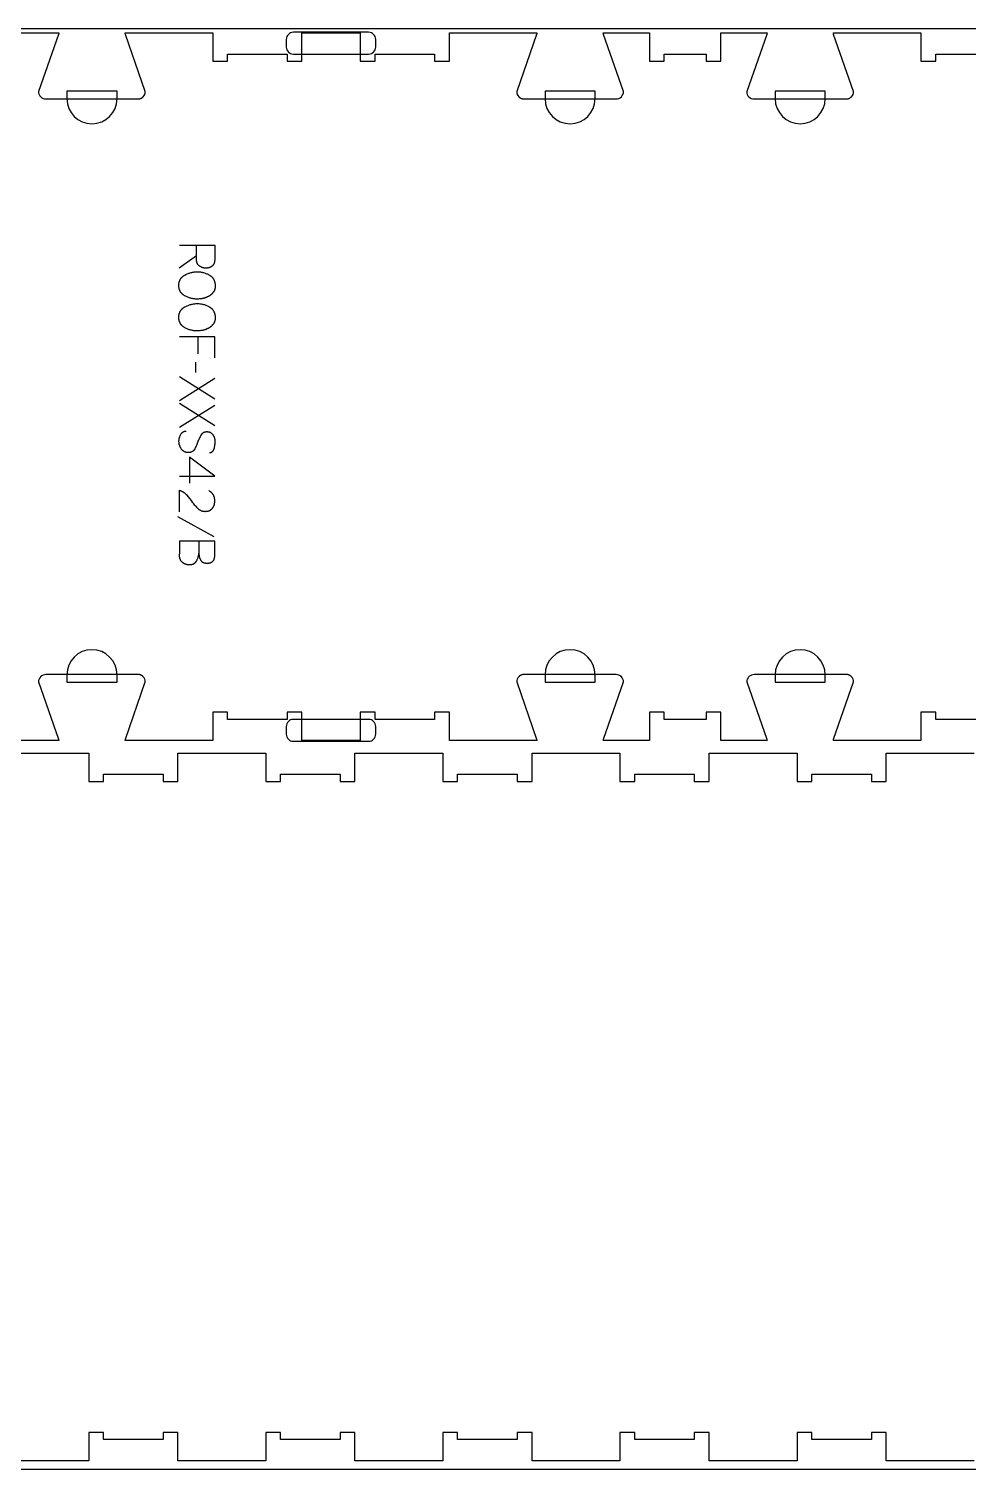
# Model space of a CAD drawing. Extents: x -20252 to -17068, y -84343 to -75479.
# Drawn here: x -18660 to -17864, y -77403 to -76183 of the extents above; entities that cross this region are included whole.
import ezdxf

# ---------------------------------------------------------------- set-up
doc = ezdxf.new("R2010")
doc.units = 0
for name, color, linetype in [('0_SHEET_SPRUCEPLY_2440X122', 1, 'CONTINUOUS'), ('1_ANYTOOL_1MMDEEP_LABELS_S', 2, 'CONTINUOUS'), ('4_ANYTOOL_CUTTHROUGH_OUTSI', 5, 'CONTINUOUS'), ('5_ANYTOOL_HALF_MILL_9MM_IN', 3, 'CONTINUOUS')]:
    doc.layers.add(name, color=color, linetype=linetype)

msp = doc.modelspace()

# ---------------------------------------------------------------- linework, layer by layer
at = {"layer": '0_SHEET_SPRUCEPLY_2440X122'}
msp.add_lwpolyline([(-19879.9, -76183), (-19879.9, -77403), (-17439.9, -77403), (-17439.9, -76183)], close=True, dxfattribs=at)
at = {"layer": '1_ANYTOOL_1MMDEEP_LABELS_S'}
for points in [[(-18532.3, -76366.3), (-18502.3, -76366.3), (-18502.3, -76377.7), (-18502.3, -76378.2), (-18502.4, -76378.6), (-18502.4, -76378.9), (-18502.4, -76379.1), (-18502.4, -76379.3), (-18502.5, -76379.5), (-18502.5, -76379.8), (-18502.5, -76380), (-18502.6, -76380.2), (-18502.6, -76380.4), (-18502.7, -76380.6), (-18502.7, -76380.8), (-18502.8, -76381), (-18502.8, -76381.2), (-18502.9, -76381.3), (-18503, -76381.5), (-18503, -76381.7), (-18503.1, -76381.9), (-18503.2, -76382), (-18503.3, -76382.2), (-18503.3, -76382.4), (-18503.4, -76382.5), (-18503.5, -76382.7), (-18503.6, -76382.8), (-18503.7, -76383), (-18503.8, -76383.1), (-18503.9, -76383.3), (-18504.1, -76383.4), (-18504.2, -76383.5), (-18504.3, -76383.6), (-18504.4, -76383.8), (-18504.6, -76383.9), (-18504.7, -76384), (-18504.8, -76384.1), (-18505, -76384.2), (-18505.1, -76384.3), (-18505.2, -76384.4), (-18505.4, -76384.5), (-18505.6, -76384.6), (-18505.7, -76384.7), (-18505.9, -76384.8), (-18506, -76384.9), (-18506.2, -76384.9), (-18506.4, -76385), (-18506.6, -76385.1), (-18506.7, -76385.1), (-18506.9, -76385.2), (-18507.1, -76385.3), (-18507.3, -76385.3), (-18507.5, -76385.4), (-18507.7, -76385.4), (-18507.9, -76385.4), (-18508.1, -76385.5), (-18508.3, -76385.5), (-18508.6, -76385.5), (-18508.8, -76385.6), (-18509, -76385.6), (-18509.2, -76385.6), (-18509.7, -76385.6), (-18510.2, -76385.6), (-18510.4, -76385.6), (-18510.5, -76385.6), (-18510.7, -76385.6), (-18510.9, -76385.6), (-18511.1, -76385.6), (-18511.2, -76385.6), (-18511.4, -76385.6), (-18511.6, -76385.5), (-18511.7, -76385.5), (-18511.9, -76385.5), (-18512.1, -76385.4), (-18512.2, -76385.4), (-18512.4, -76385.3), (-18512.6, -76385.3), (-18512.7, -76385.3), (-18512.9, -76385.2), (-18513.1, -76385.1), (-18513.2, -76385.1), (-18513.4, -76385), (-18513.5, -76384.9), (-18513.7, -76384.9), (-18513.8, -76384.8), (-18514, -76384.7), (-18514.2, -76384.6), (-18514.3, -76384.6), (-18514.5, -76384.5), (-18514.6, -76384.4), (-18514.8, -76384.3), (-18514.9, -76384.2), (-18515.1, -76384.1), (-18515.2, -76384), (-18515.4, -76383.9), (-18515.5, -76383.8), (-18515.7, -76383.6), (-18515.8, -76383.5), (-18515.9, -76383.4), (-18516, -76383.3), (-18516.2, -76383.2), (-18516.3, -76383), (-18516.4, -76382.9), (-18516.5, -76382.8), (-18516.6, -76382.6), (-18516.7, -76382.5), (-18516.8, -76382.4), (-18516.9, -76382.2), (-18517, -76382.1), (-18517.1, -76381.9), (-18517.2, -76381.8), (-18517.2, -76381.6), (-18517.3, -76381.5), (-18517.4, -76381.3), (-18517.4, -76381.2), (-18517.5, -76381), (-18517.5, -76380.8), (-18517.6, -76380.7), (-18517.6, -76380.5), (-18517.7, -76380.3), (-18517.7, -76380.2), (-18517.7, -76380), (-18517.8, -76379.8), (-18517.8, -76379.6), (-18517.8, -76379.5), (-18517.8, -76379.3), (-18517.9, -76377.3), (-18517.9, -76375.3), (-18517.9, -76366.4)], [(-18517.9, -76375.3), (-18532.4, -76385.8)], [(-18502.3, -76461.6), (-18502.3, -76443.9), (-18532.3, -76443.9)], [(-18516.3, -76458.4), (-18516.3, -76443.9)], [(-18518.5, -76474.2), (-18518.5, -76465.4)], [(-18502.3, -76496.6), (-18532.3, -76477.7)], [(-18532.3, -76497.8), (-18502.3, -76478.9)], [(-18502.3, -76519.3), (-18532.3, -76500.4)], [(-18532.3, -76520.5), (-18502.3, -76501.6)], [(-18506.9, -76541.9), (-18506.7, -76541.9), (-18506.6, -76541.9), (-18506.6, -76541.9), (-18506.5, -76541.9), (-18506.4, -76541.9), (-18506.3, -76541.9), (-18506.2, -76541.8), (-18506.1, -76541.8), (-18506, -76541.8), (-18505.9, -76541.8), (-18505.9, -76541.8), (-18505.8, -76541.8), (-18505.7, -76541.7), (-18505.6, -76541.7), (-18505.5, -76541.7), (-18505.5, -76541.7), (-18505.4, -76541.6), (-18505.3, -76541.6), (-18505.2, -76541.6), (-18505.2, -76541.5), (-18505.1, -76541.5), (-18505, -76541.5), (-18504.9, -76541.4), (-18504.9, -76541.4), (-18504.8, -76541.4), (-18504.7, -76541.3), (-18504.7, -76541.3), (-18504.6, -76541.2), (-18504.5, -76541.2), (-18504.5, -76541.1), (-18504.4, -76541.1), (-18504.3, -76541), (-18504.3, -76541), (-18504.2, -76540.9), (-18504.2, -76540.9), (-18504.1, -76540.8), (-18504, -76540.7), (-18504, -76540.7), (-18503.9, -76540.6), (-18503.9, -76540.6), (-18503.8, -76540.5), (-18503.8, -76540.4), (-18503.7, -76540.3), (-18503.7, -76540.3), (-18503.6, -76540.2), (-18503.6, -76540.1), (-18503.5, -76540.1), (-18503.5, -76540), (-18503.4, -76539.9), (-18503.4, -76539.8), (-18503.4, -76539.7), (-18503.3, -76539.6), (-18503.2, -76539.4), (-18503.1, -76539.2), (-18503.1, -76539), (-18503, -76538.8), (-18502.9, -76538.6), (-18502.7, -76537.8), (-18502.5, -76537), (-18502.4, -76536.2), (-18502.2, -76535.5), (-18502.2, -76535.1), (-18502.1, -76534.7), (-18502.1, -76534.3), (-18502.1, -76534), (-18502, -76533.6), (-18502, -76533.2), (-18502, -76532.9), (-18502, -76532.5), (-18502, -76532.3), (-18502, -76532.1), (-18502, -76531.9), (-18502, -76531.7), (-18502, -76531.6), (-18502.1, -76531.4), (-18502.1, -76531.2), (-18502.1, -76531), (-18502.1, -76530.8), (-18502.2, -76530.6), (-18502.2, -76530.4), (-18502.2, -76530.3), (-18502.3, -76530.1), (-18502.3, -76529.9), (-18502.4, -76529.7), (-18502.4, -76529.5), (-18502.5, -76529.4), (-18502.6, -76529.2), (-18502.6, -76529), (-18502.7, -76528.9), (-18502.8, -76528.7), (-18502.9, -76528.5), (-18502.9, -76528.3), (-18503, -76528.2), (-18503.1, -76528), (-18503.2, -76527.9), (-18503.3, -76527.7), (-18503.4, -76527.5), (-18503.5, -76527.4), (-18503.6, -76527.2), (-18503.7, -76527.1), (-18503.8, -76526.9), (-18503.9, -76526.7), (-18504, -76526.6), (-18504.2, -76526.5), (-18504.3, -76526.3), (-18504.4, -76526.2), (-18504.6, -76526.1), (-18504.7, -76525.9), (-18504.8, -76525.8), (-18505, -76525.7), (-18505.1, -76525.6), (-18505.3, -76525.5), (-18505.4, -76525.4), (-18505.6, -76525.3), (-18505.7, -76525.2), (-18505.9, -76525.1), (-18506, -76525), (-18506.2, -76525), (-18506.4, -76524.9), (-18506.5, -76524.8), (-18506.7, -76524.8), (-18506.9, -76524.7), (-18507.1, -76524.7), (-18507.2, -76524.6), (-18507.4, -76524.6), (-18507.6, -76524.5), (-18507.8, -76524.5), (-18508, -76524.5), (-18508.2, -76524.5), (-18508.4, -76524.4), (-18508.6, -76524.4), (-18508.8, -76524.4), (-18509, -76524.4), (-18509.2, -76524.4), (-18509.4, -76524.4), (-18509.7, -76524.4), (-18509.9, -76524.5), (-18510.1, -76524.5), (-18510.3, -76524.5), (-18510.5, -76524.5), (-18510.6, -76524.6), (-18510.8, -76524.6), (-18511, -76524.7), (-18511.2, -76524.7), (-18511.4, -76524.8), (-18511.4, -76524.8), (-18511.5, -76524.9), (-18511.6, -76524.9), (-18511.7, -76525), (-18511.8, -76525), (-18511.9, -76525), (-18511.9, -76525.1), (-18512, -76525.1), (-18512.1, -76525.2), (-18512.2, -76525.2), (-18512.3, -76525.3), (-18512.3, -76525.3), (-18512.4, -76525.4), (-18512.5, -76525.4), (-18512.6, -76525.5), (-18512.6, -76525.5), (-18512.7, -76525.6), (-18512.8, -76525.6), (-18512.8, -76525.7), (-18512.9, -76525.7), (-18513, -76525.8), (-18513, -76525.9), (-18513.1, -76525.9), (-18513.2, -76526), (-18513.3, -76526.1), (-18513.4, -76526.3), (-18513.5, -76526.4), (-18513.7, -76526.6), (-18513.8, -76526.7), (-18513.9, -76526.9), (-18514, -76527.1), (-18514.1, -76527.2), (-18514.5, -76528), (-18514.8, -76528.7), (-18515.2, -76529.4), (-18515.6, -76530.2), (-18515.9, -76531), (-18516.3, -76531.8), (-18516.6, -76532.6), (-18516.9, -76533.4), (-18517.2, -76534.2), (-18517.5, -76535), (-18517.9, -76535.8), (-18518.2, -76536.6), (-18518.6, -76537.3), (-18519, -76538.1), (-18519.4, -76538.8), (-18519.8, -76539.5), (-18519.9, -76539.6), (-18520, -76539.8), (-18520.2, -76539.9), (-18520.2, -76540), (-18520.3, -76540.1), (-18520.3, -76540.2), (-18520.4, -76540.2), (-18520.5, -76540.3), (-18520.5, -76540.4), (-18520.6, -76540.4), (-18520.7, -76540.5), (-18520.7, -76540.6), (-18520.8, -76540.6), (-18520.9, -76540.7), (-18520.9, -76540.7), (-18521, -76540.8), (-18521.1, -76540.9), (-18521.2, -76540.9), (-18521.2, -76541), (-18521.3, -76541), (-18521.4, -76541.1), (-18521.5, -76541.1), (-18521.5, -76541.2), (-18521.6, -76541.2), (-18521.7, -76541.2), (-18521.8, -76541.3), (-18521.9, -76541.3), (-18522, -76541.4), (-18522, -76541.4), (-18522.1, -76541.4), (-18522.2, -76541.5), (-18522.3, -76541.5), (-18522.4, -76541.5), (-18522.5, -76541.6), (-18522.6, -76541.6), (-18522.7, -76541.6), (-18522.8, -76541.7), (-18522.9, -76541.7), (-18523.1, -76541.8), (-18523.3, -76541.8), (-18523.5, -76541.8), (-18523.7, -76541.8), (-18523.9, -76541.9), (-18524.1, -76541.9), (-18524.4, -76541.9), (-18524.6, -76541.9), (-18524.8, -76541.9), (-18525, -76541.9), (-18525.3, -76541.9), (-18525.5, -76541.8), (-18525.7, -76541.8), (-18525.9, -76541.8), (-18526.2, -76541.7), (-18526.4, -76541.7), (-18526.6, -76541.7), (-18526.8, -76541.6), (-18527, -76541.5), (-18527.2, -76541.5), (-18527.4, -76541.4), (-18527.6, -76541.3), (-18527.8, -76541.3), (-18528, -76541.2), (-18528.2, -76541.1), (-18528.3, -76541), (-18528.5, -76540.9), (-18528.7, -76540.8), (-18528.9, -76540.7), (-18529, -76540.6), (-18529.2, -76540.5), (-18529.3, -76540.4), (-18529.5, -76540.2), (-18529.6, -76540.1), (-18529.8, -76540), (-18529.9, -76539.8), (-18530.1, -76539.7), (-18530.2, -76539.5), (-18530.3, -76539.4), (-18530.5, -76539.2), (-18530.6, -76539), (-18530.7, -76538.9), (-18530.8, -76538.7), (-18531, -76538.3), (-18531.2, -76538), (-18531.4, -76537.6), (-18531.6, -76537.2), (-18531.8, -76536.8), (-18531.9, -76536.5), (-18532, -76536.3), (-18532.1, -76536.1), (-18532.1, -76535.9), (-18532.2, -76535.7), (-18532.2, -76535.5), (-18532.3, -76535.3), (-18532.4, -76535.1), (-18532.4, -76534.9), (-18532.4, -76534.7), (-18532.5, -76534.5), (-18532.5, -76534.3), (-18532.5, -76534.1), (-18532.6, -76533.9), (-18532.6, -76533.7), (-18532.6, -76533.3), (-18532.7, -76532.9), (-18532.7, -76532.5), (-18532.7, -76532.1), (-18532.7, -76531.7), (-18532.6, -76531.3), (-18532.6, -76530.9), (-18532.5, -76530.5), (-18532.5, -76530.1), (-18532.4, -76529.7), (-18532.3, -76529.3), (-18532.2, -76528.9), (-18532.1, -76528.6), (-18532, -76528.2), (-18531.8, -76527.8), (-18531.7, -76527.5), (-18531.5, -76527.1), (-18531.3, -76526.8), (-18531.1, -76526.4), (-18531, -76526.3), (-18530.9, -76526.1), (-18530.8, -76525.9), (-18530.7, -76525.8), (-18530.6, -76525.6), (-18530.5, -76525.5), (-18530.4, -76525.4), (-18530.2, -76525.2), (-18530.1, -76525.1), (-18530, -76525), (-18529.9, -76524.9), (-18529.7, -76524.8), (-18529.7, -76524.7), (-18529.6, -76524.7), (-18529.5, -76524.6), (-18529.5, -76524.6), (-18529.4, -76524.5), (-18529.3, -76524.5), (-18529.2, -76524.4), (-18529.2, -76524.4), (-18529.1, -76524.3), (-18529, -76524.3), (-18529, -76524.2), (-18528.9, -76524.2), (-18528.8, -76524.2), (-18528.7, -76524.1), (-18528.6, -76524.1), (-18528.6, -76524.1), (-18528.5, -76524), (-18528.4, -76524), (-18528.3, -76524), (-18528.2, -76524), (-18528.1, -76523.9), (-18527.9, -76523.9), (-18527.7, -76523.8), (-18527.6, -76523.8), (-18527.4, -76523.8), (-18527.2, -76523.7), (-18527, -76523.7), (-18526.8, -76523.7), (-18526.7, -76523.7), (-18526.5, -76523.7)], [(-18532.3, -76561.9), (-18502.3, -76562), (-18523.7, -76545.9)], [(-18523.7, -76545.9), (-18523.7, -76567.7)], [(-18532.3, -76592.1), (-18532.3, -76573.8), (-18531.8, -76574), (-18531.6, -76574.1), (-18531.3, -76574.1), (-18531.1, -76574.2), (-18530.9, -76574.3), (-18530.7, -76574.4), (-18530.5, -76574.5), (-18530.3, -76574.6), (-18530.1, -76574.7), (-18529.9, -76574.8), (-18529.7, -76574.9), (-18529.5, -76575), (-18529.3, -76575.2), (-18529.1, -76575.3), (-18528.9, -76575.4), (-18528.7, -76575.5), (-18528.5, -76575.7), (-18528.3, -76575.8), (-18528.1, -76575.9), (-18527.9, -76576.1), (-18527.8, -76576.2), (-18527.6, -76576.4), (-18527.4, -76576.5), (-18527.2, -76576.7), (-18527.1, -76576.8), (-18526.9, -76577), (-18526.7, -76577.2), (-18526.6, -76577.3), (-18526.4, -76577.5), (-18526.1, -76577.9), (-18524.9, -76579.4), (-18523.7, -76580.8), (-18522.5, -76582.4), (-18521.4, -76583.9), (-18520.8, -76584.6), (-18520.3, -76585.4), (-18519.7, -76586.1), (-18519.1, -76586.8), (-18518.5, -76587.4), (-18517.9, -76588.1), (-18517.3, -76588.7), (-18516.7, -76589.3), (-18516.5, -76589.4), (-18516.4, -76589.6), (-18516.2, -76589.7), (-18516.1, -76589.9), (-18515.9, -76590), (-18515.7, -76590.1), (-18515.6, -76590.2), (-18515.4, -76590.3), (-18515.2, -76590.4), (-18515, -76590.5), (-18514.8, -76590.6), (-18514.7, -76590.7), (-18514.5, -76590.8), (-18514.3, -76590.9), (-18514.1, -76591), (-18513.9, -76591.1), (-18513.7, -76591.1), (-18513.5, -76591.2), (-18513.3, -76591.3), (-18513.1, -76591.3), (-18512.9, -76591.4), (-18512.7, -76591.4), (-18512.5, -76591.5), (-18512.3, -76591.5), (-18512.1, -76591.5), (-18511.9, -76591.6), (-18511.7, -76591.6), (-18511.5, -76591.6), (-18511.2, -76591.6), (-18511, -76591.6), (-18510.8, -76591.7), (-18510.6, -76591.7), (-18510.3, -76591.7), (-18510.1, -76591.6), (-18509.8, -76591.6), (-18509.6, -76591.6), (-18509.4, -76591.6), (-18509.1, -76591.6), (-18508.9, -76591.5), (-18508.7, -76591.5), (-18508.5, -76591.5), (-18508.2, -76591.4), (-18508, -76591.4), (-18507.8, -76591.3), (-18507.6, -76591.2), (-18507.4, -76591.2), (-18507.2, -76591.1), (-18507, -76591), (-18506.8, -76590.9), (-18506.6, -76590.9), (-18506.5, -76590.8), (-18506.3, -76590.7), (-18506.1, -76590.6), (-18505.9, -76590.5), (-18505.8, -76590.3), (-18505.6, -76590.2), (-18505.4, -76590.1), (-18505.3, -76590), (-18505.1, -76589.9), (-18505, -76589.7), (-18504.8, -76589.6), (-18504.7, -76589.4), (-18504.6, -76589.3), (-18504.4, -76589.1), (-18504.3, -76589), (-18504.2, -76588.8), (-18504.1, -76588.6), (-18503.9, -76588.5), (-18503.8, -76588.3), (-18503.7, -76588.1), (-18503.6, -76588), (-18503.5, -76587.8), (-18503.4, -76587.6), (-18503.3, -76587.4), (-18503.2, -76587.2), (-18503.2, -76587), (-18503.1, -76586.9), (-18503, -76586.7), (-18502.9, -76586.5), (-18502.9, -76586.3), (-18502.8, -76586.1), (-18502.7, -76585.9), (-18502.7, -76585.7), (-18502.6, -76585.4), (-18502.6, -76585.2), (-18502.5, -76585), (-18502.5, -76584.8), (-18502.5, -76584.6), (-18502.4, -76584.4), (-18502.4, -76584.1), (-18502.4, -76583.9), (-18502.4, -76583.7), (-18502.4, -76583.5), (-18502.3, -76583.2), (-18502.3, -76582.7), (-18502.3, -76582.4), (-18502.4, -76582), (-18502.4, -76581.7), (-18502.4, -76581.3), (-18502.5, -76581), (-18502.5, -76580.6), (-18502.6, -76580.3), (-18502.7, -76580), (-18502.7, -76579.7), (-18502.8, -76579.5), (-18502.8, -76579.4), (-18502.9, -76579.2), (-18502.9, -76579.1), (-18503, -76578.9), (-18503.1, -76578.8), (-18503.1, -76578.6), (-18503.2, -76578.5), (-18503.2, -76578.3), (-18503.3, -76578.2), (-18503.4, -76578.1), (-18503.5, -76577.9), (-18503.5, -76577.8), (-18503.6, -76577.7), (-18503.7, -76577.5), (-18503.8, -76577.4), (-18503.9, -76577.3), (-18504, -76577.1), (-18504, -76577), (-18504.1, -76576.9), (-18504.2, -76576.8), (-18504.3, -76576.7), (-18504.4, -76576.5), (-18504.5, -76576.4), (-18504.6, -76576.3), (-18504.7, -76576.2), (-18504.9, -76576.1), (-18505, -76576), (-18505.1, -76575.9), (-18505.2, -76575.8), (-18505.3, -76575.6), (-18505.4, -76575.5), (-18505.7, -76575.3), (-18506, -76575.1), (-18506.2, -76575), (-18506.5, -76574.8), (-18506.8, -76574.6), (-18507.1, -76574.4), (-18507.4, -76574.3)], [(-18502.8, -76613.3), (-18533.6, -76596.2)], [(-18502.3, -76616.8), (-18532.3, -76616.8), (-18532.3, -76626.5), (-18532.4, -76629), (-18532.4, -76629.2), (-18532.4, -76629.4), (-18532.4, -76629.7), (-18532.4, -76629.9), (-18532.4, -76630.1), (-18532.4, -76630.3), (-18532.3, -76630.5), (-18532.3, -76630.7), (-18532.3, -76630.9), (-18532.2, -76631.1), (-18532.2, -76631.3), (-18532.1, -76631.5), (-18532.1, -76631.7), (-18532, -76631.9), (-18531.9, -76632.1), (-18531.8, -76632.3), (-18531.8, -76632.4), (-18531.7, -76632.6), (-18531.6, -76632.8), (-18531.5, -76633), (-18531.4, -76633.1), (-18531.3, -76633.3), (-18531.1, -76633.5), (-18531, -76633.6), (-18530.9, -76633.8), (-18530.7, -76633.9), (-18530.6, -76634.1), (-18530.5, -76634.2), (-18530.3, -76634.3), (-18530.2, -76634.5), (-18530, -76634.6), (-18529.8, -76634.7), (-18529.7, -76634.9), (-18529.5, -76635), (-18529.3, -76635.1), (-18529.1, -76635.2), (-18529, -76635.3), (-18528.8, -76635.5), (-18528.6, -76635.6), (-18528.4, -76635.7), (-18528.3, -76635.8), (-18528.1, -76635.8), (-18527.9, -76635.9), (-18527.7, -76636), (-18527.5, -76636.1), (-18527.3, -76636.2), (-18527.2, -76636.2), (-18527, -76636.3), (-18526.8, -76636.4), (-18526.6, -76636.4), (-18526.4, -76636.5), (-18526.2, -76636.5), (-18526, -76636.6), (-18525.8, -76636.6), (-18525.6, -76636.7), (-18525.4, -76636.7), (-18525.2, -76636.7), (-18525, -76636.8), (-18524.8, -76636.8), (-18524.6, -76636.8), (-18524.4, -76636.8), (-18524.2, -76636.8), (-18524, -76636.8), (-18523.8, -76636.8), (-18523.6, -76636.8), (-18523.3, -76636.8), (-18523.1, -76636.8), (-18522.8, -76636.8), (-18522.6, -76636.8), (-18522.4, -76636.7), (-18522.1, -76636.7), (-18521.9, -76636.6), (-18521.7, -76636.6), (-18521.5, -76636.5), (-18521.3, -76636.5), (-18521.1, -76636.4), (-18520.9, -76636.3), (-18520.7, -76636.3), (-18520.5, -76636.2), (-18520.3, -76636.1), (-18520.2, -76636.1), (-18520.1, -76636), (-18520, -76636), (-18520, -76635.9), (-18519.9, -76635.9), (-18519.8, -76635.8), (-18519.7, -76635.7), (-18519.6, -76635.7), (-18519.5, -76635.6), (-18519.5, -76635.6), (-18519.4, -76635.5), (-18519.3, -76635.4), (-18519.2, -76635.4), (-18519.1, -76635.3), (-18519.1, -76635.3), (-18519, -76635.2), (-18518.9, -76635.1), (-18518.8, -76635), (-18518.8, -76635), (-18518.7, -76634.9), (-18518.6, -76634.8), (-18518.6, -76634.8), (-18518.4, -76634.6), (-18518.3, -76634.4), (-18518.2, -76634.3), (-18518.1, -76634.1), (-18518, -76633.9), (-18517.7, -76633.5), (-18517.5, -76633.2), (-18517.3, -76632.8), (-18517.2, -76632.4), (-18517, -76632), (-18516.8, -76631.6), (-18516.7, -76631.2), (-18516.5, -76630.8), (-18516.4, -76630.4), (-18516.3, -76630), (-18516.2, -76629.5), (-18516.1, -76629.1), (-18516, -76628.7), (-18516, -76628.2), (-18515.9, -76627.8), (-18515.9, -76627.3)], [(-18516, -76616.8), (-18515.9, -76627.3), (-18515.8, -76627.7), (-18515.8, -76628.1), (-18515.8, -76628.5), (-18515.7, -76628.9), (-18515.6, -76629.3), (-18515.6, -76629.6), (-18515.5, -76630), (-18515.4, -76630.4), (-18515.3, -76630.7), (-18515.2, -76631.1), (-18515, -76631.4), (-18514.9, -76631.7), (-18514.8, -76632.1), (-18514.6, -76632.4), (-18514.5, -76632.7), (-18514.3, -76633), (-18514.3, -76633.1), (-18514.2, -76633.2), (-18514.2, -76633.3), (-18514.1, -76633.3), (-18514.1, -76633.4), (-18514, -76633.5), (-18514, -76633.6), (-18513.9, -76633.6), (-18513.9, -76633.7), (-18513.8, -76633.8), (-18513.8, -76633.8), (-18513.7, -76633.9), (-18513.7, -76633.9), (-18513.6, -76634), (-18513.5, -76634.1), (-18513.5, -76634.1), (-18513.4, -76634.2), (-18513.3, -76634.2), (-18513.3, -76634.3), (-18513.2, -76634.4), (-18513.1, -76634.4), (-18513.1, -76634.5), (-18513, -76634.5), (-18512.9, -76634.6), (-18512.8, -76634.6), (-18512.8, -76634.7), (-18512.7, -76634.7), (-18512.6, -76634.7), (-18512.5, -76634.8), (-18512.4, -76634.8), (-18512.3, -76634.9), (-18512.3, -76634.9), (-18512.2, -76635), (-18512.1, -76635), (-18511.9, -76635.1), (-18511.7, -76635.1), (-18511.5, -76635.2), (-18511.3, -76635.2), (-18511.1, -76635.3), (-18510.9, -76635.3), (-18510.7, -76635.4), (-18510.5, -76635.4), (-18510.3, -76635.5), (-18510, -76635.5), (-18509.8, -76635.5), (-18509.6, -76635.5), (-18509.3, -76635.5), (-18509.1, -76635.5), (-18508.8, -76635.5), (-18508.4, -76635.5), (-18508.2, -76635.5), (-18508, -76635.5), (-18507.8, -76635.5), (-18507.7, -76635.5), (-18507.5, -76635.5), (-18507.3, -76635.4), (-18507.1, -76635.4), (-18506.9, -76635.4), (-18506.8, -76635.3), (-18506.6, -76635.3), (-18506.4, -76635.3), (-18506.3, -76635.2), (-18506.1, -76635.2), (-18506, -76635.1), (-18505.8, -76635.1), (-18505.7, -76635), (-18505.5, -76635), (-18505.4, -76634.9), (-18505.3, -76634.8), (-18505.1, -76634.8), (-18505, -76634.7), (-18504.9, -76634.6), (-18504.7, -76634.5), (-18504.6, -76634.4), (-18504.5, -76634.4), (-18504.4, -76634.3), (-18504.3, -76634.2), (-18504.2, -76634.1), (-18504.1, -76634), (-18504, -76633.9), (-18503.9, -76633.8), (-18503.8, -76633.7), (-18503.7, -76633.5), (-18503.6, -76633.4), (-18503.5, -76633.3), (-18503.4, -76633.2), (-18503.3, -76633.1), (-18503.2, -76632.9), (-18503.2, -76632.8), (-18503.1, -76632.7), (-18503, -76632.5), (-18503, -76632.4), (-18502.9, -76632.2), (-18502.8, -76632.1), (-18502.8, -76631.9), (-18502.7, -76631.8), (-18502.7, -76631.6), (-18502.6, -76631.5), (-18502.6, -76631.3), (-18502.6, -76631.1), (-18502.5, -76631), (-18502.5, -76630.8), (-18502.5, -76630.6), (-18502.4, -76630.4), (-18502.4, -76630.2), (-18502.4, -76630.1), (-18502.4, -76629.9), (-18502.4, -76629.7), (-18502.3, -76629.3), (-18502.3, -76628.9), (-18502.3, -76616.8)]]:
    msp.add_lwpolyline(points, dxfattribs=at)
for points in [[(-18502, -76400.8), (-18502, -76401.1), (-18502, -76401.5), (-18502, -76401.9), (-18502.1, -76402.2), (-18502.1, -76402.4), (-18502.1, -76402.6), (-18502.2, -76402.7), (-18502.2, -76402.9), (-18502.2, -76403.1), (-18502.3, -76403.2), (-18502.3, -76403.4), (-18502.4, -76403.5), (-18502.4, -76403.7), (-18502.5, -76403.9), (-18502.5, -76404), (-18502.6, -76404.2), (-18502.6, -76404.3), (-18502.7, -76404.5), (-18502.8, -76404.6), (-18502.8, -76404.8), (-18502.9, -76404.9), (-18503, -76405.1), (-18503, -76405.2), (-18503.1, -76405.3), (-18503.2, -76405.5), (-18503.3, -76405.6), (-18503.4, -76405.7), (-18503.5, -76405.9), (-18503.7, -76406.1), (-18503.9, -76406.4), (-18504.1, -76406.6), (-18504.3, -76406.9), (-18504.5, -76407.1), (-18504.7, -76407.3), (-18504.9, -76407.6), (-18505.1, -76407.8), (-18505.4, -76408), (-18505.6, -76408.2), (-18505.9, -76408.4), (-18506.1, -76408.6), (-18506.4, -76408.8), (-18506.7, -76409), (-18506.9, -76409.1), (-18507.2, -76409.3), (-18507.5, -76409.5), (-18507.8, -76409.6), (-18508.1, -76409.8), (-18508.4, -76409.9), (-18508.7, -76410.1), (-18509, -76410.2), (-18509.3, -76410.4), (-18509.6, -76410.5), (-18509.9, -76410.6), (-18510.2, -76410.7), (-18510.6, -76410.8), (-18510.9, -76410.9), (-18511.2, -76411), (-18511.6, -76411.1), (-18511.9, -76411.2), (-18512.2, -76411.3), (-18512.9, -76411.4), (-18513.6, -76411.6), (-18514.3, -76411.7), (-18514.9, -76411.8), (-18515.6, -76411.8), (-18516.2, -76411.9), (-18516.9, -76411.9), (-18517.5, -76411.9), (-18518.1, -76411.9), (-18518.8, -76411.9), (-18519.4, -76411.8), (-18520.1, -76411.7), (-18520.7, -76411.6), (-18521.3, -76411.5), (-18522, -76411.4), (-18522.6, -76411.2), (-18523.2, -76411), (-18523.9, -76410.8), (-18524.5, -76410.6), (-18525.2, -76410.4), (-18525.8, -76410.1), (-18526.4, -76409.8), (-18527.1, -76409.5), (-18527.7, -76409.1), (-18528, -76409), (-18528.3, -76408.8), (-18528.6, -76408.6), (-18528.9, -76408.4), (-18529.2, -76408.2), (-18529.4, -76408), (-18529.7, -76407.8), (-18529.9, -76407.6), (-18530.1, -76407.5), (-18530.2, -76407.3), (-18530.3, -76407.2), (-18530.4, -76407.1), (-18530.5, -76407), (-18530.6, -76406.9), (-18530.7, -76406.7), (-18530.8, -76406.6), (-18530.9, -76406.5), (-18531, -76406.4), (-18531.1, -76406.2), (-18531.2, -76406.1), (-18531.3, -76406), (-18531.4, -76405.9), (-18531.5, -76405.7), (-18531.5, -76405.6), (-18531.6, -76405.4), (-18531.7, -76405.3), (-18531.8, -76405.2), (-18531.8, -76405), (-18531.9, -76404.9), (-18532, -76404.7), (-18532, -76404.6), (-18532.1, -76404.4), (-18532.1, -76404.3), (-18532.2, -76404.1), (-18532.3, -76404), (-18532.3, -76403.8), (-18532.4, -76403.5), (-18532.5, -76403.2), (-18532.6, -76402.9), (-18532.6, -76402.5), (-18532.7, -76402.2), (-18532.7, -76401.9), (-18532.8, -76401.5), (-18532.8, -76401.2), (-18532.8, -76400.8), (-18532.8, -76400.4), (-18532.8, -76400), (-18532.8, -76399.7), (-18532.8, -76399.3), (-18532.7, -76398.9), (-18532.7, -76398.6), (-18532.6, -76398.2), (-18532.6, -76397.9), (-18532.5, -76397.6), (-18532.4, -76397.2), (-18532.3, -76396.9), (-18532.2, -76396.7), (-18532.2, -76396.6), (-18532.1, -76396.4), (-18532.1, -76396.3), (-18532, -76396.1), (-18532, -76396), (-18531.9, -76395.8), (-18531.8, -76395.7), (-18531.7, -76395.5), (-18531.7, -76395.4), (-18531.6, -76395.2), (-18531.5, -76395.1), (-18531.4, -76395), (-18531.3, -76394.8), (-18531.3, -76394.7), (-18531.2, -76394.6), (-18531.1, -76394.4), (-18531, -76394.3), (-18530.9, -76394.2), (-18530.8, -76394), (-18530.7, -76393.9), (-18530.6, -76393.8), (-18530.5, -76393.7), (-18530.4, -76393.6), (-18530.2, -76393.4), (-18530.1, -76393.3), (-18530, -76393.2), (-18529.9, -76393.1), (-18529.8, -76393), (-18529.6, -76392.9), (-18529.4, -76392.6), (-18529.1, -76392.4), (-18528.8, -76392.2), (-18528.5, -76392), (-18528.3, -76391.9), (-18527.9, -76391.7), (-18527.6, -76391.5), (-18527, -76391.2), (-18526.3, -76390.8), (-18525.7, -76390.6), (-18525, -76390.3), (-18524.4, -76390), (-18523.7, -76389.8), (-18523.1, -76389.6), (-18522.4, -76389.4), (-18521.8, -76389.3), (-18521.1, -76389.1), (-18520.5, -76389), (-18519.8, -76388.9), (-18519.2, -76388.8), (-18518.5, -76388.8), (-18517.9, -76388.7), (-18517.2, -76388.7), (-18516.5, -76388.7), (-18515.8, -76388.8), (-18515.1, -76388.8), (-18514.5, -76388.9), (-18513.8, -76389), (-18513.1, -76389.1), (-18512.5, -76389.3), (-18511.8, -76389.5), (-18511.2, -76389.6), (-18510.5, -76389.9), (-18509.9, -76390.1), (-18509.3, -76390.4), (-18508.6, -76390.6), (-18508, -76390.9), (-18507.4, -76391.3), (-18506.8, -76391.6), (-18506.5, -76391.8), (-18506.2, -76392), (-18506, -76392.2), (-18505.7, -76392.4), (-18505.4, -76392.6), (-18505.2, -76392.8), (-18504.9, -76393), (-18504.7, -76393.3), (-18504.6, -76393.4), (-18504.5, -76393.5), (-18504.4, -76393.6), (-18504.3, -76393.8), (-18504.2, -76393.9), (-18504.1, -76394), (-18504, -76394.1), (-18503.9, -76394.3), (-18503.8, -76394.4), (-18503.7, -76394.5), (-18503.6, -76394.7), (-18503.5, -76394.8), (-18503.4, -76394.9), (-18503.4, -76395.1), (-18503.3, -76395.2), (-18503.2, -76395.4), (-18503.1, -76395.5), (-18503.1, -76395.6), (-18502.9, -76395.9), (-18502.8, -76396.2), (-18502.7, -76396.6), (-18502.6, -76396.9), (-18502.5, -76397.2), (-18502.4, -76397.5), (-18502.3, -76397.9), (-18502.2, -76398.2), (-18502.2, -76398.5), (-18502.1, -76398.9), (-18502.1, -76399.3), (-18502, -76399.6), (-18502, -76400), (-18502, -76400.4)], [(-18502, -76427.7), (-18502, -76428.1), (-18502, -76428.5), (-18502, -76428.8), (-18502.1, -76429.2), (-18502.1, -76429.3), (-18502.1, -76429.5), (-18502.2, -76429.7), (-18502.2, -76429.9), (-18502.2, -76430), (-18502.3, -76430.2), (-18502.3, -76430.3), (-18502.4, -76430.5), (-18502.4, -76430.7), (-18502.5, -76430.8), (-18502.5, -76431), (-18502.6, -76431.1), (-18502.6, -76431.3), (-18502.7, -76431.4), (-18502.8, -76431.6), (-18502.8, -76431.7), (-18502.9, -76431.9), (-18503, -76432), (-18503, -76432.1), (-18503.1, -76432.3), (-18503.2, -76432.4), (-18503.3, -76432.6), (-18503.4, -76432.7), (-18503.5, -76432.8), (-18503.7, -76433.1), (-18503.9, -76433.3), (-18504.1, -76433.6), (-18504.3, -76433.8), (-18504.5, -76434.1), (-18504.7, -76434.3), (-18504.9, -76434.5), (-18505.1, -76434.7), (-18505.4, -76435), (-18505.6, -76435.2), (-18505.9, -76435.4), (-18506.1, -76435.6), (-18506.4, -76435.7), (-18506.7, -76435.9), (-18506.9, -76436.1), (-18507.2, -76436.3), (-18507.5, -76436.4), (-18507.8, -76436.6), (-18508.1, -76436.8), (-18508.4, -76436.9), (-18508.7, -76437), (-18509, -76437.2), (-18509.3, -76437.3), (-18509.6, -76437.4), (-18509.9, -76437.6), (-18510.2, -76437.7), (-18510.6, -76437.8), (-18510.9, -76437.9), (-18511.2, -76438), (-18511.6, -76438.1), (-18511.9, -76438.2), (-18512.2, -76438.2), (-18512.9, -76438.4), (-18513.6, -76438.5), (-18514.3, -76438.6), (-18514.9, -76438.7), (-18515.6, -76438.8), (-18516.2, -76438.8), (-18516.9, -76438.9), (-18517.5, -76438.9), (-18518.1, -76438.9), (-18518.8, -76438.8), (-18519.4, -76438.8), (-18520.1, -76438.7), (-18520.7, -76438.6), (-18521.3, -76438.5), (-18522, -76438.3), (-18522.6, -76438.2), (-18523.2, -76438), (-18523.9, -76437.8), (-18524.5, -76437.6), (-18525.2, -76437.3), (-18525.8, -76437), (-18526.4, -76436.8), (-18527.1, -76436.4), (-18527.7, -76436.1), (-18528, -76435.9), (-18528.3, -76435.7), (-18528.6, -76435.6), (-18528.9, -76435.4), (-18529.2, -76435.2), (-18529.4, -76435), (-18529.7, -76434.7), (-18529.9, -76434.5), (-18530.1, -76434.4), (-18530.2, -76434.3), (-18530.3, -76434.2), (-18530.4, -76434.1), (-18530.5, -76433.9), (-18530.6, -76433.8), (-18530.7, -76433.7), (-18530.8, -76433.6), (-18530.9, -76433.5), (-18531, -76433.3), (-18531.1, -76433.2), (-18531.2, -76433.1), (-18531.3, -76432.9), (-18531.4, -76432.8), (-18531.5, -76432.7), (-18531.5, -76432.5), (-18531.6, -76432.4), (-18531.7, -76432.3), (-18531.8, -76432.1), (-18531.8, -76432), (-18531.9, -76431.8), (-18532, -76431.7), (-18532, -76431.6), (-18532.1, -76431.4), (-18532.1, -76431.3), (-18532.2, -76431.1), (-18532.3, -76430.9), (-18532.3, -76430.8), (-18532.4, -76430.5), (-18532.5, -76430.2), (-18532.6, -76429.8), (-18532.6, -76429.5), (-18532.7, -76429.2), (-18532.7, -76428.8), (-18532.8, -76428.5), (-18532.8, -76428.1), (-18532.8, -76427.8), (-18532.8, -76427.4), (-18532.8, -76427), (-18532.8, -76426.6), (-18532.8, -76426.3), (-18532.7, -76425.9), (-18532.7, -76425.5), (-18532.6, -76425.2), (-18532.6, -76424.8), (-18532.5, -76424.5), (-18532.4, -76424.2), (-18532.3, -76423.9), (-18532.2, -76423.7), (-18532.2, -76423.5), (-18532.1, -76423.4), (-18532.1, -76423.2), (-18532, -76423.1), (-18532, -76422.9), (-18531.9, -76422.8), (-18531.8, -76422.6), (-18531.7, -76422.5), (-18531.7, -76422.3), (-18531.6, -76422.2), (-18531.5, -76422.1), (-18531.4, -76421.9), (-18531.3, -76421.8), (-18531.3, -76421.7), (-18531.2, -76421.5), (-18531.1, -76421.4), (-18531, -76421.3), (-18530.9, -76421.1), (-18530.8, -76421), (-18530.7, -76420.9), (-18530.6, -76420.8), (-18530.5, -76420.6), (-18530.4, -76420.5), (-18530.2, -76420.4), (-18530.1, -76420.3), (-18530, -76420.2), (-18529.9, -76420), (-18529.8, -76419.9), (-18529.6, -76419.8), (-18529.4, -76419.6), (-18529.1, -76419.4), (-18528.8, -76419.2), (-18528.5, -76419), (-18528.3, -76418.8), (-18527.9, -76418.6), (-18527.6, -76418.4), (-18527, -76418.1), (-18526.3, -76417.8), (-18525.7, -76417.5), (-18525, -76417.2), (-18524.4, -76417), (-18523.7, -76416.8), (-18523.1, -76416.6), (-18522.4, -76416.4), (-18521.8, -76416.2), (-18521.1, -76416.1), (-18520.5, -76416), (-18519.8, -76415.9), (-18519.2, -76415.8), (-18518.5, -76415.7), (-18517.9, -76415.7), (-18517.2, -76415.7), (-18516.5, -76415.7), (-18515.8, -76415.7), (-18515.1, -76415.8), (-18514.5, -76415.9), (-18513.8, -76416), (-18513.1, -76416.1), (-18512.5, -76416.2), (-18511.8, -76416.4), (-18511.2, -76416.6), (-18510.5, -76416.8), (-18509.9, -76417.1), (-18509.3, -76417.3), (-18508.6, -76417.6), (-18508, -76417.9), (-18507.4, -76418.2), (-18506.8, -76418.6), (-18506.5, -76418.8), (-18506.2, -76419), (-18506, -76419.1), (-18505.7, -76419.4), (-18505.4, -76419.6), (-18505.2, -76419.8), (-18504.9, -76420), (-18504.7, -76420.2), (-18504.6, -76420.4), (-18504.5, -76420.5), (-18504.4, -76420.6), (-18504.3, -76420.7), (-18504.2, -76420.8), (-18504.1, -76421), (-18504, -76421.1), (-18503.9, -76421.2), (-18503.8, -76421.4), (-18503.7, -76421.5), (-18503.6, -76421.6), (-18503.5, -76421.8), (-18503.4, -76421.9), (-18503.4, -76422), (-18503.3, -76422.2), (-18503.2, -76422.3), (-18503.1, -76422.5), (-18503.1, -76422.6), (-18502.9, -76422.9), (-18502.8, -76423.2), (-18502.7, -76423.5), (-18502.6, -76423.8), (-18502.5, -76424.1), (-18502.4, -76424.5), (-18502.3, -76424.8), (-18502.2, -76425.2), (-18502.2, -76425.5), (-18502.1, -76425.9), (-18502.1, -76426.2), (-18502, -76426.6), (-18502, -76427), (-18502, -76427.3)]]:
    msp.add_lwpolyline(points, close=True, dxfattribs=at)
at = {"layer": '4_ANYTOOL_CUTTHROUGH_OUTSI', "color": 5}
for points in [[(-18673.6, -76186.4), (-18634.5, -76186.4), (-18634.5, -76186.4, -0.061485), (-18634.8, -76187.8), (-18651.7, -76236), (-18651.7, -76236.1), (-18651.7, -76236.1), (-18651.7, -76236.1, 0.414214), (-18645.4, -76242.4), (-18567.4, -76242.4), (-18567.3, -76242.4), (-18567.1, -76242.4), (-18567, -76242.4), (-18566.8, -76242.3), (-18566.7, -76242.3), (-18566.5, -76242.3), (-18566.4, -76242.3), (-18566.2, -76242.3), (-18566.1, -76242.2), (-18565.9, -76242.2), (-18565.8, -76242.1), (-18565.6, -76242.1), (-18565.5, -76242.1), (-18565.3, -76242), (-18565.2, -76242), (-18565, -76241.9), (-18564.9, -76241.8), (-18564.8, -76241.8), (-18564.6, -76241.7), (-18564.5, -76241.6), (-18564.3, -76241.6), (-18564.2, -76241.5), (-18564.1, -76241.4), (-18564, -76241.3), (-18563.8, -76241.2), (-18563.7, -76241.1), (-18563.6, -76241), (-18563.5, -76240.9), (-18563.3, -76240.8), (-18563.2, -76240.7), (-18563.1, -76240.6), (-18563, -76240.5, 0.198912), (-18561.2, -76236.1), (-18561.2, -76236.1), (-18561.2, -76236), (-18578.1, -76187.8), (-18578.1, -76187.8, -0.061485), (-18578.3, -76186.4), (-18504.1, -76186.4), (-18504.1, -76210.4), (-18491.6, -76210.4), (-18491.6, -76204.4), (-18441.1, -76204.4), (-18441.1, -76210.4), (-18428.6, -76210.4), (-18428.6, -76210.1), (-18428.6, -76186.4), (-18379.1, -76186.4), (-18379.1, -76210.4), (-18366.6, -76210.4), (-18366.6, -76204.4), (-18316.1, -76204.4), (-18316.1, -76210.4), (-18303.6, -76210.4), (-18303.6, -76186.4), (-18229.4, -76186.4), (-18229.4, -76186.4, -0.061485), (-18229.7, -76187.8), (-18246.6, -76236), (-18246.6, -76236.1), (-18246.6, -76236.1), (-18246.6, -76236.1, 0.198912), (-18244.8, -76240.5), (-18244.7, -76240.6), (-18244.5, -76240.7), (-18244.4, -76240.8), (-18244.3, -76240.9), (-18244.2, -76241), (-18244.1, -76241.1), (-18244, -76241.2), (-18243.8, -76241.3), (-18243.7, -76241.4), (-18243.6, -76241.5), (-18243.4, -76241.6), (-18243.3, -76241.6), (-18243.2, -76241.7), (-18243, -76241.8), (-18242.9, -76241.8), (-18242.7, -76241.9), (-18242.6, -76242), (-18242.4, -76242), (-18242.3, -76242.1), (-18242.2, -76242.1), (-18242, -76242.1), (-18241.9, -76242.2), (-18241.7, -76242.2), (-18241.6, -76242.3), (-18241.4, -76242.3), (-18241.2, -76242.3), (-18241.1, -76242.3), (-18240.9, -76242.3), (-18240.8, -76242.4), (-18240.6, -76242.4), (-18240.5, -76242.4), (-18240.3, -76242.4), (-18162.3, -76242.4, 0.414214), (-18156.1, -76236.1), (-18156.1, -76236.1), (-18156.1, -76236), (-18173, -76187.8), (-18173, -76187.8, -0.061485), (-18173.2, -76186.4), (-18134.1, -76186.4), (-18134.1, -76210.4), (-18121.6, -76210.4), (-18121.6, -76204.4), (-18086.1, -76204.4), (-18086.1, -76210.4), (-18073.6, -76210.4), (-18073.6, -76186.4), (-18034.5, -76186.4), (-18034.5, -76186.4, -0.061485), (-18034.8, -76187.8), (-18051.7, -76236), (-18051.7, -76236.1), (-18051.7, -76236.1), (-18051.7, -76236.1, 0.414214), (-18045.4, -76242.4), (-17967.4, -76242.4), (-17967.3, -76242.4), (-17967.1, -76242.4), (-17967, -76242.4), (-17966.8, -76242.3), (-17966.7, -76242.3), (-17966.5, -76242.3), (-17966.4, -76242.3), (-17966.2, -76242.3), (-17966.1, -76242.2), (-17965.9, -76242.2), (-17965.8, -76242.1), (-17965.6, -76242.1), (-17965.5, -76242.1), (-17965.3, -76242), (-17965.2, -76242), (-17965, -76241.9), (-17964.9, -76241.8), (-17964.8, -76241.8), (-17964.6, -76241.7), (-17964.5, -76241.6), (-17964.3, -76241.6), (-17964.2, -76241.5), (-17964.1, -76241.4), (-17964, -76241.3), (-17963.8, -76241.2), (-17963.7, -76241.1), (-17963.6, -76241), (-17963.5, -76240.9), (-17963.3, -76240.8), (-17963.2, -76240.7), (-17963.1, -76240.6), (-17963, -76240.5, 0.198912), (-17961.2, -76236.1), (-17961.2, -76236.1), (-17961.2, -76236), (-17978.1, -76187.8), (-17978.1, -76187.8, -0.061485), (-17978.3, -76186.4), (-17953.9, -76186.4), (-17904.1, -76186.4), (-17904.1, -76210.1), (-17904.1, -76210.4), (-17891.6, -76210.4), (-17891.6, -76204.4), (-17841.1, -76204.4)], [(-17841.1, -76767.9), (-17891.6, -76767.9), (-17891.6, -76761.9), (-17904.1, -76761.9), (-17904.1, -76762.1), (-17904.1, -76785.9), (-17953.9, -76785.9), (-17978.3, -76785.9), (-17978.3, -76785.9, -0.061485), (-17978.1, -76784.5), (-17961.2, -76736.2), (-17961.2, -76736.2), (-17961.2, -76736.1), (-17961.2, -76736.1, 0.198912), (-17963, -76731.7), (-17963.1, -76731.6), (-17963.2, -76731.5), (-17963.3, -76731.4), (-17963.5, -76731.3), (-17963.6, -76731.2), (-17963.7, -76731.1), (-17963.8, -76731), (-17964, -76730.9), (-17964.1, -76730.8), (-17964.2, -76730.8), (-17964.3, -76730.7), (-17964.5, -76730.6), (-17964.6, -76730.5), (-17964.8, -76730.5), (-17964.9, -76730.4), (-17965, -76730.3), (-17965.2, -76730.3), (-17965.3, -76730.2), (-17965.5, -76730.2), (-17965.6, -76730.1), (-17965.8, -76730.1), (-17965.9, -76730.1), (-17966.1, -76730), (-17966.2, -76730), (-17966.4, -76730), (-17966.5, -76729.9), (-17966.7, -76729.9), (-17966.8, -76729.9), (-17967, -76729.9), (-17967.1, -76729.9), (-17967.3, -76729.9), (-17967.4, -76729.9), (-18045.4, -76729.9, 0.414214), (-18051.7, -76736.1), (-18051.7, -76736.2), (-18051.7, -76736.2), (-18034.8, -76784.5), (-18034.8, -76784.5, -0.061485), (-18034.5, -76785.9), (-18073.6, -76785.9), (-18073.6, -76762.1), (-18073.6, -76761.9), (-18086.1, -76761.9), (-18086.1, -76767.9), (-18121.6, -76767.9), (-18121.6, -76761.9), (-18134.1, -76761.9), (-18134.1, -76762.1), (-18134.1, -76785.9), (-18173.2, -76785.9), (-18173.2, -76785.9, -0.061485), (-18173, -76784.5), (-18156.1, -76736.2), (-18156.1, -76736.2), (-18156.1, -76736.1), (-18156.1, -76736.1, 0.414214), (-18162.3, -76729.9), (-18240.3, -76729.9), (-18240.5, -76729.9), (-18240.6, -76729.9), (-18240.8, -76729.9), (-18240.9, -76729.9), (-18241.1, -76729.9), (-18241.2, -76729.9), (-18241.4, -76730), (-18241.6, -76730), (-18241.7, -76730), (-18241.9, -76730.1), (-18242, -76730.1), (-18242.2, -76730.1), (-18242.3, -76730.2), (-18242.4, -76730.2), (-18242.6, -76730.3), (-18242.7, -76730.3), (-18242.9, -76730.4), (-18243, -76730.5), (-18243.2, -76730.5), (-18243.3, -76730.6), (-18243.4, -76730.7), (-18243.6, -76730.8), (-18243.7, -76730.8), (-18243.8, -76730.9), (-18244, -76731), (-18244.1, -76731.1), (-18244.2, -76731.2), (-18244.3, -76731.3), (-18244.4, -76731.4), (-18244.5, -76731.5), (-18244.7, -76731.6), (-18244.8, -76731.7, 0.198912), (-18246.6, -76736.1), (-18246.6, -76736.2), (-18246.6, -76736.2), (-18229.7, -76784.5), (-18229.7, -76784.5, -0.061485), (-18229.4, -76785.9), (-18253.9, -76785.9), (-18303.6, -76785.9), (-18303.6, -76761.9), (-18316.1, -76761.9), (-18316.1, -76767.9), (-18366.6, -76767.9), (-18366.6, -76761.9), (-18379.1, -76761.9), (-18379.1, -76785.9), (-18428.6, -76785.9), (-18428.6, -76761.9), (-18441.1, -76761.9), (-18441.1, -76767.9), (-18491.6, -76767.9), (-18491.6, -76761.9), (-18504.1, -76761.9), (-18504.1, -76785.9), (-18578.3, -76785.9), (-18578.3, -76785.9, -0.061485), (-18578.1, -76784.5), (-18561.2, -76736.2), (-18561.2, -76736.2), (-18561.2, -76736.1), (-18561.2, -76736.1, 0.198912), (-18563, -76731.7), (-18563.1, -76731.6), (-18563.2, -76731.5), (-18563.3, -76731.4), (-18563.5, -76731.3), (-18563.6, -76731.2), (-18563.7, -76731.1), (-18563.8, -76731), (-18564, -76730.9), (-18564.1, -76730.8), (-18564.2, -76730.8), (-18564.3, -76730.7), (-18564.5, -76730.6), (-18564.6, -76730.5), (-18564.8, -76730.5), (-18564.9, -76730.4), (-18565, -76730.3), (-18565.2, -76730.3), (-18565.3, -76730.2), (-18565.5, -76730.2), (-18565.6, -76730.1), (-18565.8, -76730.1), (-18565.9, -76730.1), (-18566.1, -76730), (-18566.2, -76730), (-18566.4, -76730), (-18566.5, -76729.9), (-18566.7, -76729.9), (-18566.8, -76729.9), (-18567, -76729.9), (-18567.1, -76729.9), (-18567.3, -76729.9), (-18567.4, -76729.9), (-18645.4, -76729.9, 0.414214), (-18651.7, -76736.1), (-18651.7, -76736.2), (-18651.7, -76736.2), (-18634.8, -76784.5), (-18634.8, -76784.5, -0.061485), (-18634.5, -76785.9), (-18673.6, -76785.9)]]:
    msp.add_lwpolyline(points, format="xyb", dxfattribs=at)
for points in [[(-18683.6, -76796.4), (-18609.1, -76796.4), (-18609.1, -76820.4), (-18596.6, -76820.4), (-18596.6, -76814.4), (-18546.1, -76814.4), (-18546.1, -76820.4), (-18533.6, -76820.4), (-18533.6, -76796.4), (-18459.1, -76796.4), (-18459.1, -76820.4), (-18446.6, -76820.4), (-18446.6, -76814.4), (-18396.1, -76814.4), (-18396.1, -76820.4), (-18383.6, -76820.4), (-18383.6, -76796.4), (-18309.1, -76796.4), (-18309.1, -76820.4), (-18296.6, -76820.4), (-18296.6, -76814.4), (-18246.1, -76814.4), (-18246.1, -76820.4), (-18233.6, -76820.4), (-18233.6, -76796.4), (-18159.1, -76796.4), (-18159.1, -76820.4), (-18146.6, -76820.4), (-18146.6, -76814.4), (-18096.1, -76814.4), (-18096.1, -76820.4), (-18083.6, -76820.4), (-18083.6, -76796.4), (-18009.1, -76796.4), (-18009.1, -76820.4), (-17996.6, -76820.4), (-17996.6, -76814.4), (-17946.1, -76814.4), (-17946.1, -76820.4), (-17933.6, -76820.4), (-17933.6, -76796.4), (-17859.1, -76796.4)], [(-17859.1, -77395.9), (-17933.6, -77395.9), (-17933.6, -77371.9), (-17946.1, -77371.9), (-17946.1, -77377.9), (-17996.6, -77377.9), (-17996.6, -77371.9), (-18009.1, -77371.9), (-18009.1, -77395.9), (-18083.6, -77395.9), (-18083.6, -77371.9), (-18096.1, -77371.9), (-18096.1, -77377.9), (-18146.6, -77377.9), (-18146.6, -77371.9), (-18159.1, -77371.9), (-18159.1, -77395.9), (-18233.6, -77395.9), (-18233.6, -77371.9), (-18246.1, -77371.9), (-18246.1, -77377.9), (-18296.6, -77377.9), (-18296.6, -77371.9), (-18309.1, -77371.9), (-18309.1, -77395.9), (-18383.6, -77395.9), (-18383.6, -77371.9), (-18396.1, -77371.9), (-18396.1, -77377.9), (-18446.6, -77377.9), (-18446.6, -77371.9), (-18459.1, -77371.9), (-18459.1, -77395.9), (-18533.6, -77395.9), (-18533.6, -77371.9), (-18546.1, -77371.9), (-18546.1, -77377.9), (-18596.6, -77377.9), (-18596.6, -77371.9), (-18609.1, -77371.9), (-18609.1, -77395.9), (-18683.6, -77395.9)]]:
    msp.add_lwpolyline(points, dxfattribs=at)
at = {"layer": '5_ANYTOOL_HALF_MILL_9MM_IN', "color": 3}
for points in [[(-18435.8, -76185.9, 0.414214), (-18441.8, -76191.9), (-18441.8, -76198.4, 0.414214), (-18435.8, -76204.4), (-18372, -76204.4, 0.414214), (-18366, -76198.4), (-18366, -76191.9, 0.414214), (-18372, -76185.9)], [(-18627.7, -76242.1, 1), (-18585.2, -76242.1), (-18585.2, -76241.9), (-18585.2, -76235.9), (-18627.7, -76235.9), (-18627.7, -76241.9), (-18627.7, -76242.1)], [(-18222.6, -76242.1, 1), (-18180.1, -76242.1), (-18180.1, -76241.9), (-18180.1, -76235.9), (-18222.6, -76235.9), (-18222.6, -76241.9), (-18222.6, -76242.1)], [(-18027.7, -76242.1, 1), (-17985.2, -76242.1), (-17985.2, -76241.9), (-17985.2, -76235.9), (-18027.7, -76235.9), (-18027.7, -76241.9), (-18027.7, -76242.1)], [(-18585.2, -76730.1, 1), (-18627.7, -76730.1), (-18627.7, -76730.4), (-18627.7, -76736.4), (-18585.2, -76736.4), (-18585.2, -76730.4), (-18585.2, -76730.1)], [(-18180.1, -76730.1, 1), (-18222.6, -76730.1), (-18222.6, -76730.4), (-18222.6, -76736.4), (-18180.1, -76736.4), (-18180.1, -76730.4), (-18180.1, -76730.1)], [(-17985.2, -76730.1, 1), (-18027.7, -76730.1), (-18027.7, -76730.4), (-18027.7, -76736.4), (-17985.2, -76736.4), (-17985.2, -76730.4), (-17985.2, -76730.1)], [(-18435.8, -76767.9, 0.414214), (-18441.8, -76773.9), (-18441.8, -76780.4, 0.414214), (-18435.8, -76786.4), (-18372, -76786.4, 0.414214), (-18366, -76780.4), (-18366, -76773.9, 0.414214), (-18372, -76767.9)]]:
    msp.add_lwpolyline(points, format="xyb", close=True, dxfattribs=at)

doc.saveas('drawing.dxf')
